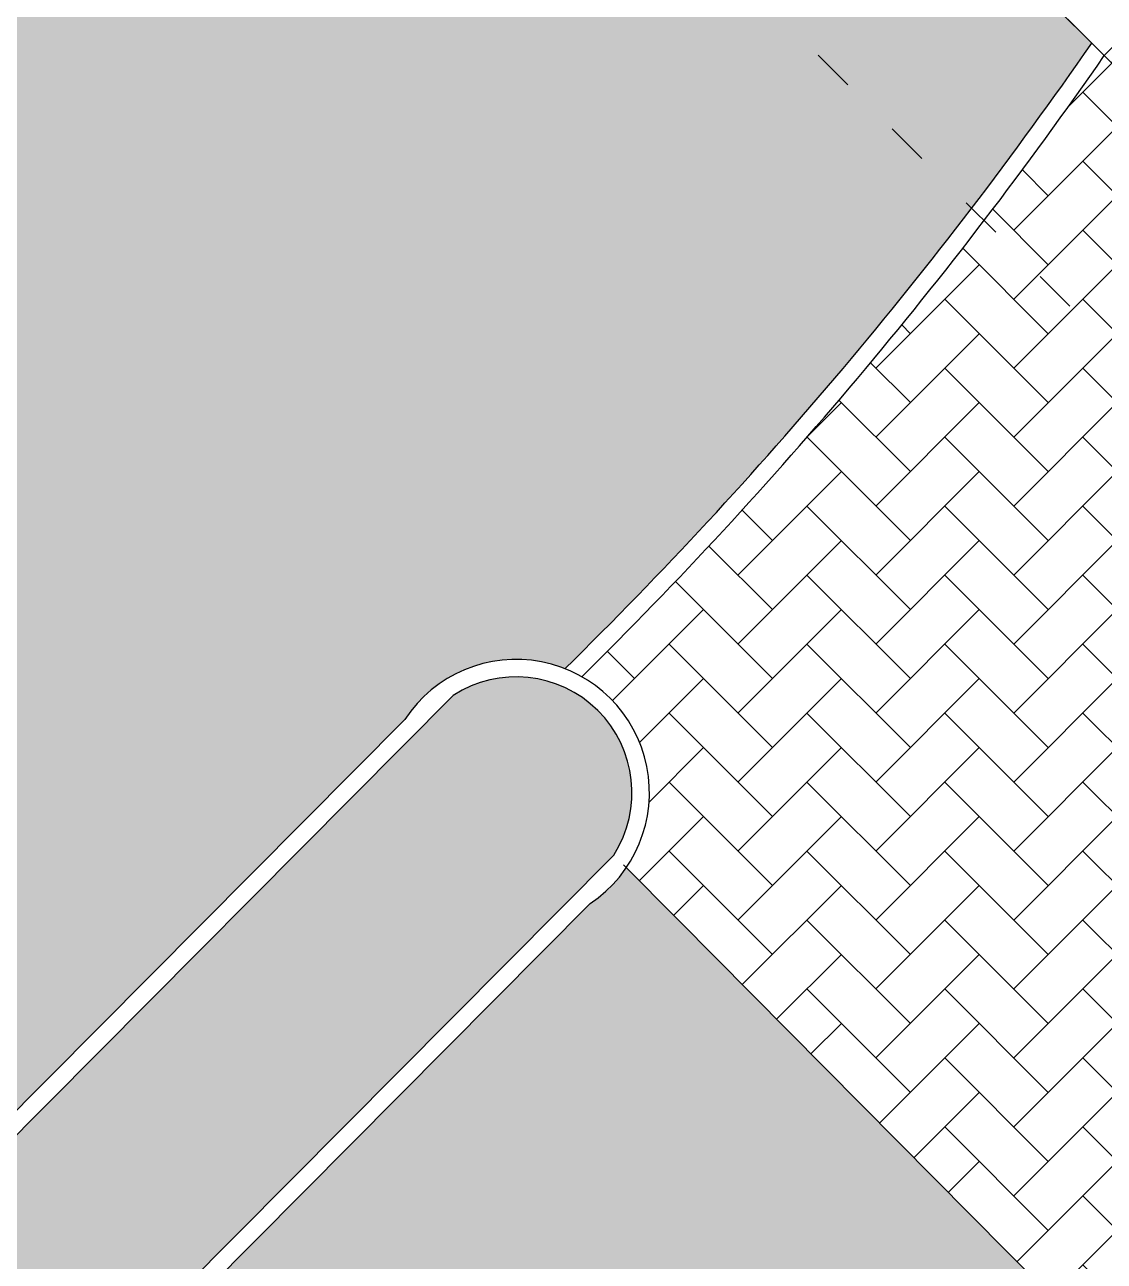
# Model space of a CAD drawing. Header units: inches. Extents: x -162 to 906, y 35 to 488.
# Drawn here: x 395.84 to 402.04, y 123.17 to 130.27 of the extents above; entities that cross this region are included whole.
import ezdxf

# ---------------------------------------------------------------- set-up
doc = ezdxf.new("R2010")
doc.units = ezdxf.units.IN
doc.header["$LTSCALE"] = 0.02
doc.header["$MEASUREMENT"] = 0
doc.linetypes.add('ACAD_ISO02W100', pattern=[15, 12, -3])
doc.linetypes.add('ACAD_ISO03W100', pattern=[30, 12, -18])
for name, color, linetype, true_color in [('balcony', 7, 'Continuous', 0x9875ff), ('beam', 7, 'ACAD_ISO02W100', 0xf7f7f7), ('green bed', 7, 'Continuous', 0x145200), ('main rooad', 250, 'Continuous', 0x333333), ('pavements', 7, 'Continuous', 0x8a8a8a), ('ROADS', 7, 'Continuous', 0x595959), ('walking pavers', 7, 'Continuous', 0xf7f7f7), ('walls', 7, 'Continuous', 0x614d9d)]:
    doc.layers.add(name, color=color, linetype=linetype, true_color=true_color)

msp = doc.modelspace()

# ---------------------------------------------------------------- hatches: boundary and pattern name
at = {"layer": 'green bed'}
h = msp.add_hatch(dxfattribs=at)
h.set_pattern_fill('GRASS', color=98, scale=2)
h.set_pattern_definition([(90, (0, 0), (-1.414213562, 1.414213562), [0.375, -2.453427126]), (45, (0, 0), (-1.414213562373095, 1.414213562373095), [0.375, -1.625]), (135, (0, 0), (-1.414213562373095, -1.414213562373095), [0.375, -1.625])])
edge = h.paths.add_edge_path()
edge.add_arc((544.3615439885334, -96.65123406315908), 162.9942546159928, 95.58947193296545, 114.2394413352657)
edge.add_line((477.4441186161647, 51.97307491540785), (477.4441186161647, 51.14071426372944))
edge.add_line((477.4441186161647, 51.14071426372944), (468.4907479969479, 51.1407142637293))
edge.add_line((468.4907479969479, 51.1407142637293), (468.490747996948, 46.64071426373069))
edge.add_line((468.490747996948, 46.64071426373069), (568.0726504680192, 46.6407142637307))
edge.add_line((568.0726504680192, 46.6407142637307), (568.0726504680192, 246.4207142637306))
edge.add_line((568.0726504680192, 246.4207142637306), (368.2926504680192, 246.4207142637307))
edge.add_line((368.2926504680192, 246.4207142637307), (368.2926504680192, 230.2207142637308))
edge.add_line((368.2926504680192, 230.2207142637308), (372.7926504680192, 230.2207142637308))
edge.add_line((372.7926504680192, 230.2207142637308), (372.7926504680191, 237.8129027323037))
edge.add_line((372.7926504680191, 237.8129027323037), (559.7317900497445, 237.8129027323037))
edge.add_line((559.7317900497445, 237.8129027323037), (559.7317900497445, 81.85082150486963))
edge.add_line((559.7317900497445, 81.85082150486963), (551.5326316118169, 81.85082150486956))
edge.add_arc((525.6078797879225, 94.09321532003378), 28.67000110666355, 275.7613038748607, 334.7220068828067, ccw=False)
at = {"layer": 'main rooad'}
h = msp.add_hatch(color=256, dxfattribs=at)
h.dxf.hatch_style = 1
h.paths.add_polyline_path([(390.3926504680201, 132.9707489838171), (385.0926504680201, 132.9707489838171), (385.0926504680201, 131.9505001597931), (385.1482901528552, 131.9234735085632), (385.0926504680201, 131.808928258313), (385.0926504680201, 129.1023479656082), (385.1872869495123, 129.0571869875693), (385.0926504680201, 128.8588727787513), (385.0926504680201, 126.2214771365889), (385.2076387859286, 126.1666041656382), (385.0926504680201, 125.9256419391294), (385.0926504680201, 123.3406063075701), (385.2279906223453, 123.2760213437074), (385.0926504680201, 122.9924110995069), (385.0926504680201, 120.4597354785515), (385.248342458762, 120.3854385217768), (385.0926504680201, 120.0591802598847), (385.0926504680201, 118.3309211001754), (390.3926504680203, 118.3309211001754)])
h.paths.add_polyline_path([(402.2819233966378, 122.0509806287565, -0.08609859835141766), (402.4610327675801, 122.2416730198484), (399.5991905412636, 125.1271305995315), (399.2986300098772, 125.4301712966977, -0.09667153216682046), (399.0903968504232, 125.223786744237), (390.3926504680203, 116.4747212604557), (390.3926504680203, 118.3309211001754), (385.0926504680201, 118.3309211001754), (385.0926504680201, 117.5788646495325), (385.2686942951784, 117.494855699846), (385.0926504680201, 117.1259494202625), (385.0926504680201, 114.6979938205137), (385.2767378780526, 114.610146434911), (385.0926504680201, 114.2243845331763), (385.0926504680201, 111.5982254883708, -0.4116356490249109), (385.7926504680203, 110.9020052103233), (385.7926504680204, 105.8661261315417), (390.3926504680203, 105.8661261315418), (390.3926504680203, 110.0915577123249)])
at = {"layer": 'pavements', "true_color": 0x000000}
h = msp.add_hatch(dxfattribs=at)
h.set_pattern_fill('AR-HBONE', color=18, scale=0.05)
h.set_pattern_definition([(45, (0, 0), (2.220446049250313e-17, 0.282842712474619), [0.6000000000000001, -0.2]), (135, (0.14142135625, 0.14142135625), (2.220446049250313e-17, 0.282842712474619), [0.6000000000000001, -0.2])])
h.paths.add_polyline_path([(391.7962861295251, 196.01465463631, -0.4560565931684958), (392.1971995433839, 196.1007604361208), (398.3047421817878, 189.9571816124744, 0.805426686227842), (399.2266809132644, 190.8737125587077), (393.2129346900998, 196.922941542408, 0.6210820483123438), (390.4926504680193, 196.1895453958766), (390.4926504680203, 116.7171504703597), (399.2266809132652, 125.5027141029561, 0.8054266862278133), (398.3047421817886, 126.4192450491894), (391.7926504680202, 119.8687301991107)])
h = msp.add_hatch(dxfattribs=at)
h.set_pattern_fill('AR-HBONE', color=18, scale=0.07)
h.set_pattern_definition([(45, (0, 0), (3.108624468950439e-17, 0.3959797974644666), [0.8400000000000001, -0.28]), (135, (0.19798989875, 0.19798989875), (3.108624468950439e-17, 0.3959797974644666), [0.8400000000000001, -0.28])])
h.paths.add_polyline_path([(407.3524620483871, 124.8036642023191), (403.1015637797081, 129.0380312045218), (402.0433640642003, 130.0921157000511, -0.04675991601859911), (399.0424069371973, 126.5266339414289, -0.4386047815305559), (399.2986300098772, 125.4301712966977), (399.5991905412636, 125.1271305995315), (402.4610327675801, 122.2416730198484, -0.5600515141686434), (403.6748478940581, 121.762314443761, -0.08662914876331244), (410.2285203156313, 122.0801584734673), (409.6776138035599, 122.6272558742999), (409.0390138064857, 123.2614404245193), (408.9798782757734, 123.3201670767564), (408.9111887035664, 123.2509992602346)])
at = {"layer": 'walking pavers'}
h = msp.add_hatch(dxfattribs=at)
h.set_pattern_fill('HONEY', color=39, scale=3)
h.set_pattern_definition([(0, (0, 0), (0.5625, 0.3247595264191645), [0.375, -0.75]), (120, (0, 0), (-0.5624999999999998, 0.3247595264191646), [0.3749999999999999, -0.7499999999999999]), (59.99999999999999, (0, 0), (1.249000902703301e-16, 0.649519052838329), [-0.75, 0.375])])
edge = h.paths.add_edge_path(flags=16)
edge.add_line((414.8635234148861, 157.0099342299848), (398.9053599961594, 141.0868668660692))
edge.add_arc((398.8369228652778, 142.1309250686836), 1.046298796391275, 176.4334987510804, 273.7503246298225, ccw=False)
edge.add_line((397.7926504680199, 142.1960121768947), (397.7926504680196, 175.0837018972001))
edge.add_arc((398.6688347611257, 174.9618125793221), 0.8846219086697629, 81.29510831836478, 172.0801956582188, ccw=False)
edge.add_line((398.802718052584, 175.8362445009528), (414.8638501821196, 159.7200221209526))
edge.add_arc((412.8986347337514, 158.3652151104512), 2.386959110292604, -34.59594902017818, 34.582132211255725, ccw=False)
edge = h.paths.add_edge_path()
edge.add_arc((381.3735510461771, 144.4437119791317), 25.06364105717336, 314.5175371860498, 325.2675230902477)
edge.add_line((401.9713832383864, 130.1638166005089), (399.5104113040442, 132.6152180912068))
edge.add_line((399.5104113040442, 132.6152180912068), (402.2436837492726, 135.3484927403808))
edge.add_line((402.2436837492726, 135.3484927403808), (401.5951012392164, 135.9970747274596))
edge.add_line((401.5951012392164, 135.9970747274596), (422.4919512439644, 156.8939415821706))
edge.add_line((422.4919512439644, 156.8939415821706), (423.0956791525443, 156.2916768958913))
edge.add_line((423.0956791525443, 156.2916768958913), (423.0957049903078, 160.4177198340589))
edge.add_line((423.0957049903078, 160.4177198340589), (422.4907271033348, 159.8143817285187))
edge.add_line((422.4907271033348, 159.8143817285187), (401.6479691760155, 180.7632353217605))
edge.add_line((401.6479691760155, 180.7632353217605), (402.2445654168181, 181.3588584860608))
edge.add_line((402.2445654168181, 181.3588584860608), (399.5112929870475, 184.0921331507548))
edge.add_line((399.5112929870475, 184.0921331507548), (401.9436315178614, 186.5150125898963))
edge.add_arc((395.3597045578915, 183.9657325153809), 7.060235343991034, 21.16627884777619, 57.5376344899805)
edge.add_arc((398.6657750188766, 190.5159732673092), 0.7652765011402951, 213.3640530298973, 309.18087495703804, ccw=False)
edge.add_line((398.0266213910251, 190.0951042102359), (392.1319568797496, 196.0245488671195))
edge.add_arc((392.0341268260685, 195.8836455922729), 0.1715355714298447, 55.2275027775554, 214.4354316929275)
edge.add_line((391.8926504680194, 195.7866461470222), (391.8926504680202, 120.1111594090147))
edge.add_line((391.8926504680202, 120.1111594090147), (398.026621391026, 126.2813224514279))
edge.add_arc((398.6657750188775, 125.8604533943546), 0.765276501140285, 68.49111943950521, 146.6359469700959, ccw=False)
h = msp.add_hatch(dxfattribs=at)
h.set_pattern_fill('ANSI37', color=35, scale=4)
h.set_pattern_definition([(45, (0, 0), (-0.3535533905932737, 0.3535533905932738), []), (135, (0, 0), (-0.3535533905932738, -0.3535533905932737), [])])
edge = h.paths.add_edge_path(flags=16)
edge.add_line((424.590668636886, 121.0507480616351), (437.6586864869551, 134.5625827571539))
edge.add_arc((439.4703799323877, 131.9766756239897), 3.15739589560338, -32.923926133303326, 125.0151884875238, ccw=False)
edge.add_line((442.1206758418937, 130.2605519589733), (429.0392677582911, 116.7348722699663))
edge.add_arc((427.235618844146, 119.3263968089349), 3.157395895603418, 146.8980252320907, 304.83713985290734, ccw=False)
edge = h.paths.add_edge_path(flags=16)
edge.add_arc((454.168664510759, 90.4088536160889), 27.96133647018193, 164.176562930402, 189.1820001312262)
edge.add_arc((426.4414230689165, 85.86822033051168), 0.147086496480531, -84.72108957821018, 32.400085987068906, ccw=False)
edge.add_line((426.4549556255707, 85.72175768217662), (397.2081870322778, 95.13440277054991))
edge.add_arc((398.8300512566793, 97.7441382029679), 3.072647488666975, 188.6867339708613, 238.14041631082182, ccw=False)
edge.add_line((395.7926504680205, 97.28007027834241), (395.7926504680203, 107.8641033547662))
edge.add_line((395.7926504680203, 107.8641033547662), (405.5074358445255, 117.6362086430838))
edge.add_line((405.5074358445255, 117.6362086430838), (427.2668799459466, 98.0331781387695))
edge = h.paths.add_edge_path()
edge.add_arc((401.2755077472052, 105.7624627018168), 31.66043924787951, 351.8437918328364, 358.2155116430873)
edge.add_line((432.9205925542191, 104.7765514859529), (432.7325222824375, 104.9659311782963))
edge.add_line((432.7325222824375, 104.9659311782963), (432.3179942617395, 105.3833453091094))
edge.add_line((432.3179942617395, 105.3833453091094), (431.5807615647117, 106.1257109154648))
edge.add_line((431.5807615647117, 106.1257109154648), (454.9258177686179, 129.4202397474543))
edge.add_line((454.9258177686179, 129.4202397474543), (459.3004433456495, 125.0285219228618))
edge.add_line((459.3004433456495, 125.0285219228618), (462.776057950635, 128.4906096876386))
edge.add_arc((463.8346480796914, 127.4278835052827), 1.500000000000121, 90.00000000000432, 134.8882872411175, ccw=False)
edge.add_line((463.8346480796912, 128.9278835052828), (466.1889728309739, 128.9278835052828))
edge.add_arc((457.5059717184571, 128.6026777142748), 8.689088969878918, 2.144905201403389, 35.89907397739003)
edge.add_arc((468.3555231368973, 163.0005650184949), 29.54973329554215, 232.45266013544432, 262.59008745488495, ccw=False)
edge.add_arc((450.744838402819, 140.3574198635851), 0.880190846413414, 72.02283967170388, 243.1592634760313, ccw=False)
edge.add_arc((468.3947276281336, 157.9416924177106), 24.13434536789482, 213.3377767528919, 223.94038674295, ccw=False)
edge.add_arc((447.625479439922, 145.4255194251481), 0.9624356222794656, 208.5398641696657, 309.0494262711102, ccw=False)
edge.add_arc((447.3724836147912, 145.2442903716787), 0.6547199315856143, 205.1833381197291, 207.5640977772429)
edge.add_arc((473.3947276281333, 158.1469698583098), 29.69999999999984, 190.6521146055666, 206.3999573209526, ccw=False)
edge.add_arc((435.2651810385944, 142.8931612811022), 13.23939186358274, 47.51793197868771, 93.56092514204747)
edge.add_line((434.4428841867336, 156.1069920960067), (434.4428841867335, 152.931617965822))
edge.add_arc((432.9428841867335, 152.931617965822), 1.5, -44.888287241120224, 1.0800249583553523e-12, ccw=False)
edge.add_line((434.0056103690893, 151.8730278367657), (430.5435226043124, 148.3974132317801))
edge.add_line((430.5435226043124, 148.3974132317801), (434.935240428905, 144.0227876547485))
edge.add_line((434.935240428905, 144.0227876547485), (414.3074641925464, 123.3144159361355))
edge.add_line((414.3074641925464, 123.3144159361355), (414.2831472228295, 123.3385647719844))
edge.add_line((414.2831472228295, 123.3385647719844), (411.6407115969156, 120.6777314508423))
edge.add_line((411.6407115969156, 120.6777314508423), (410.3451320150367, 121.9643530577505))
edge.add_arc((407.9034216175823, 104.1128422555924), 18.01772426208713, 82.21147556189352, 103.5356946796035)
edge.add_arc((402.9210770244889, 121.6301115716824), 0.765276501140022, -56.29888144089949, 7.389644451905042e-12, ccw=False)
edge.add_line((403.3456988560338, 120.9934449215644), (391.8926504680203, 109.4728203907809))
edge.add_line((391.8926504680203, 109.4728203907809), (391.8926504680205, 97.03000837230654))
edge.add_arc((398.8347233309274, 97.74895085830266), 6.979201525395212, 185.9126494988827, 243.8567980281846)
edge.add_line((395.7595742678715, 91.48375236407561), (432.0734875609687, 79.94278764104396))
edge.add_arc((431.6523015389408, 80.33712920204316), 0.5769774102016068, 316.8853061599575, 382.8394839571727)
edge.add_arc((454.6426990120415, 90.43479729749508), 24.53327374588713, 163.3112483595913, 203.7321892788834, ccw=False)
edge.add_arc((431.811209037329, 97.04167042360118), 0.799362311188376, 81.68625939700428, 146.7394708425265, ccw=False)
edge.add_arc((401.2755077472175, 105.7624627018151), 31.660439247867, 345.494972735218, 351.8437918328361)

# ---------------------------------------------------------------- linework, layer by layer
at = {"layer": 'balcony', "linetype": 'ACAD_ISO03W100'}
msp.add_lwpolyline([(431.4361071309177, 149.4587744678793), (436.89143486701, 144.0246784720571), (422.6127332306401, 129.6901880375563), (424.0297014737818, 128.2787345321471), (415.8915861440026, 120.108822496697), (411.7886912155813, 124.1833489400103), (409.0720561290968, 121.4561079191537), (397.8727558043838, 132.6118554213073), (400.6077791528345, 135.3468809751164), (398.5449825102384, 137.4096759543986), (406.7049914752604, 145.5696914991612), (408.1192056078013, 144.1554785069566), (420.9059250378604, 156.9422082474572), (420.9068067054058, 159.7651429789844), (408.1423980639505, 172.5953687478843), (406.7280509770962, 171.1839947746789), (398.5898036934537, 179.3393855897566)], dxfattribs=at)
at = {"layer": 'beam'}
msp.add_line((402.0433640642003, 130.0921157000511), (403.1015637797081, 129.0380312045217), dxfattribs=at)
at = {"layer": 'pavements'}
for radius, start, end in [(24.87058875491905, 314.4756907560392, 325.3093695202587), (24.97058875491905, 314.5593133785484, 325.2680963956764)]:
    msp.add_arc((381.5218618749178, 144.3187896143069), radius, start, end, dxfattribs=at)
at = {"layer": 'ROADS'}
for p, q in [((398.3047421817889, 126.4192450491897), (391.7926504680202, 119.8687301991107)), ((398.026621391026, 126.2813224514279), (391.8926504680202, 120.1111594090147)), ((399.226680913266, 125.5027141029569), (390.4926504680203, 116.7171504703597)), ((399.5991905412636, 125.1271305995315), (399.2815752471479, 125.4473667919401)), ((399.0903968504233, 125.2237867442371), (390.3926504680203, 116.4747212604557)), ((402.4610327675801, 122.2416730198484), (399.5991905412636, 125.1271305995315))]:
    msp.add_line(p, q, dxfattribs=at)
for radius, start, end in [(0.7652765011401915, 303.7011185645345, 146.6359469646156), (0.6652765011401915, 327.4707404124131, 122.8663251168343)]:
    msp.add_arc((398.6657750188774, 125.8604533943547), radius, start, end, dxfattribs=at)
at = {"layer": 'walls'}
for p, q in [((403.1015637797083, 129.038031204522), (399.510411303983, 132.6152180911457)), ((399.5104113039829, 132.6152180911455), (402.0433640642003, 130.0921157000512)), ((402.2197960226255, 130.2692364612461), (402.0433640642003, 130.0921157000512))]:
    msp.add_line(p, q, dxfattribs=at)

doc.saveas('drawing.dxf')
